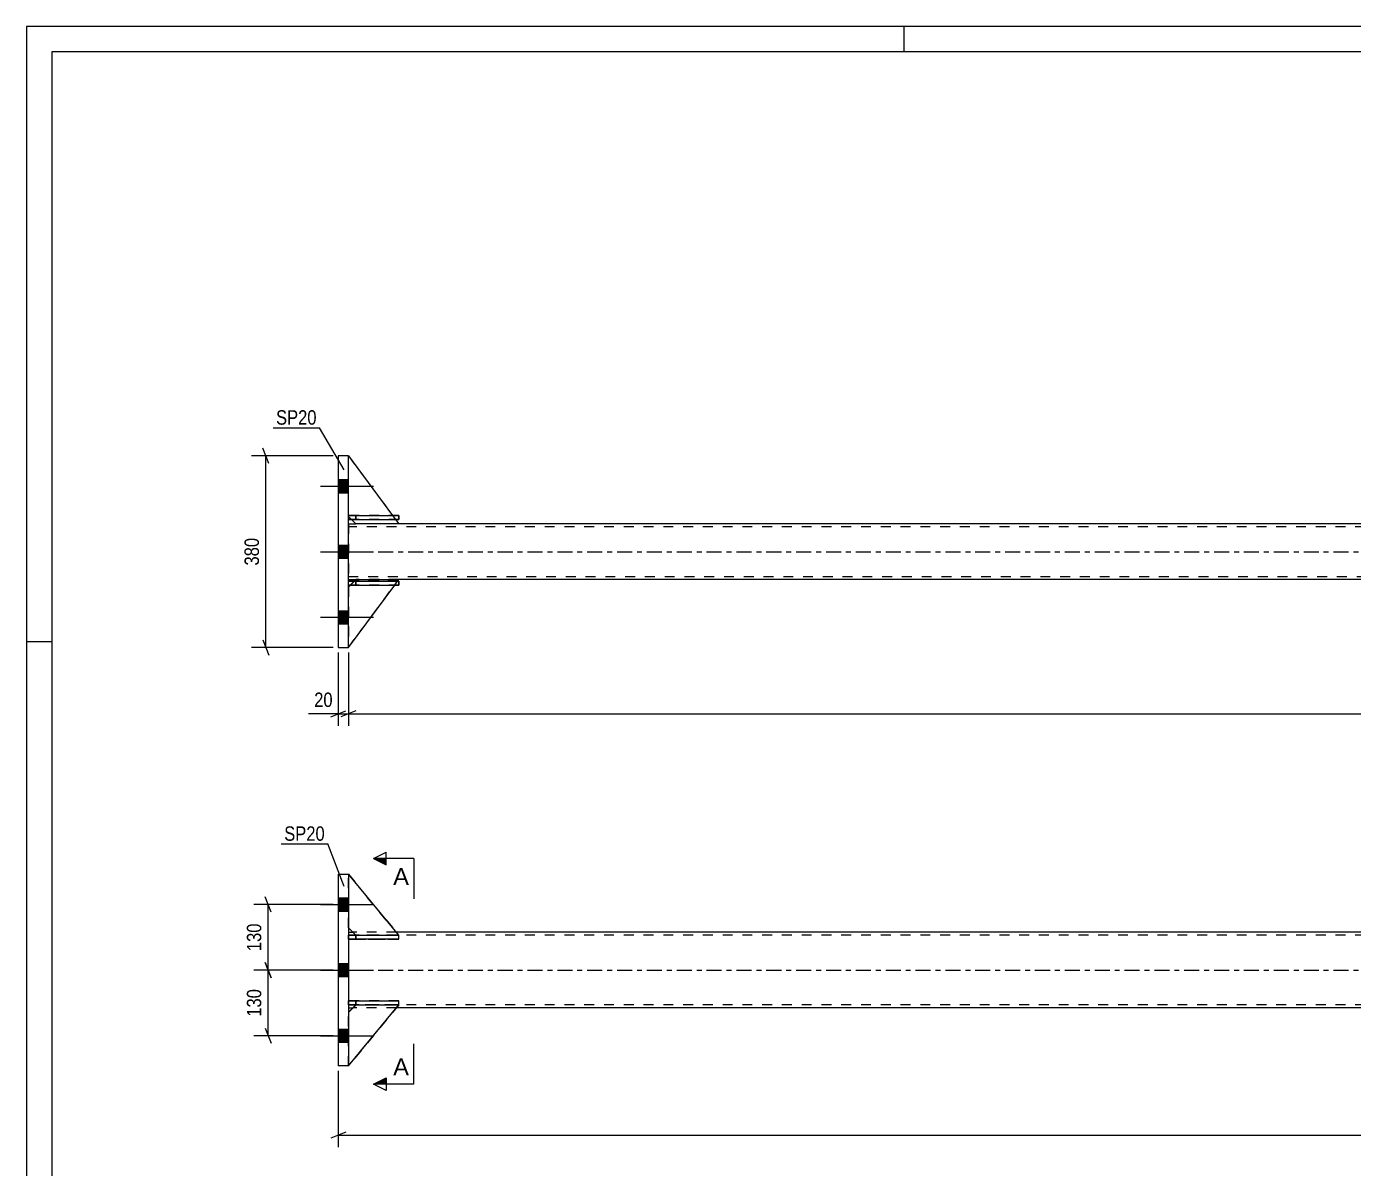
# Model space of a CAD drawing. Header units: millimetres. Extents: x 0 to 594, y 0 to 420.
# Drawn here: x 0 to 263.1, y 193.6 to 420 of the extents above; entities that cross this region are included whole.
import ezdxf

# ---------------------------------------------------------------- set-up
doc = ezdxf.new("R2010")
doc.units = ezdxf.units.MM
doc.linetypes.add('DXK_LINE_DOT2', pattern=[3.9198, 1.9599, -1.9599])
doc.linetypes.add('DXK_LINE_DOT3', pattern=[5.9187, 2.979, -0.9799, 0.9799, -0.9799])
doc.styles.add('Arial', font='ARIAL.TTF', dxfattribs={"height": 0.2})
doc.styles.add('Arial Narrow', font='ARIALN.TTF', dxfattribs={"height": 0.2})

# ---------------------------------------------------------------- blocks, each defined once
blk = doc.blocks.new('Unknown-580568641-1163')
at = {"color": 5, "linetype": 'Continuous'}
for p, q in [((594, 420), (0, 420)), ((0, 420), (0, 0)), ((174, 415), (174, 420)), ((589, 415), (5, 415)), ((5, 415), (5, 5)), ((5, 298), (0, 298))]:
    blk.add_line(p, q, dxfattribs=at)
blk = doc.blocks.new('Part-580568641-1848 - 1836')
at = {"color": 2, "linetype": 'Continuous'}
for p, q in [((63.81, 239.86), (73.81, 239.86)), ((63.81, 239.86), (63.81, 239.86)), ((63.81, 239.86), (63.81, 239.06)), ((73.81, 239.06), (73.81, 239.86)), ((73.81, 239.06), (63.81, 239.06)), ((63.81, 239.06), (63.81, 239.06))]:
    blk.add_line(p, q, dxfattribs=at)
at = {"color": 7, "linetype": 'DXK_LINE_DOT2'}
for p, q in [((63.81, 239.06), (63.81, 239.86)), ((65.31, 239.86), (63.81, 239.86)), ((73.81, 239.86), (65.31, 239.86)), ((65.31, 239.86), (65.31, 239.06)), ((65.31, 239.06), (63.81, 239.06)), ((65.31, 239.06), (73.81, 239.06))]:
    blk.add_line(p, q, dxfattribs=at)
blk = doc.blocks.new('Part-580568641-1904 - 1836')
at = {"color": 2, "linetype": 'Continuous'}
for p, q in [((73.81, 239.87), (63.81, 251.96)), ((65.31, 239.87), (63.81, 241.37)), ((65.31, 239.87), (65.31, 239.87)), ((65.31, 239.87), (73.81, 239.87)), ((73.81, 239.87), (73.81, 239.87))]:
    blk.add_line(p, q, dxfattribs=at)
at = {"color": 7, "linetype": 'DXK_LINE_DOT2'}
for p, q in [((63.81, 241.37), (63.81, 251.96)), ((63.81, 251.96), (73.81, 239.87)), ((65.31, 239.87), (63.81, 241.37)), ((73.81, 239.87), (65.31, 239.87))]:
    blk.add_line(p, q, dxfattribs=at)
blk = doc.blocks.new('Bolt-580568641-1841 - 1836')
at = {"linetype": 'Continuous'}
for points in [[(61.81, 247.26), (61.81, 244.66), (63.81, 244.66), (63.81, 247.26)], [(61.81, 247.26), (61.81, 244.66), (63.81, 244.66), (63.81, 247.26)], [(61.81, 247.26), (61.81, 244.66), (63.81, 244.66), (63.81, 247.26)], [(61.81, 234.26), (61.81, 231.66), (63.81, 231.66), (63.81, 234.26)], [(61.81, 234.26), (61.81, 231.66), (63.81, 231.66), (63.81, 234.26)], [(61.81, 221.26), (61.81, 218.66), (63.81, 218.66), (63.81, 221.26)], [(61.81, 221.26), (61.81, 218.66), (63.81, 218.66), (63.81, 221.26)], [(61.81, 221.26), (61.81, 218.66), (63.81, 218.66), (63.81, 221.26)]]:
    blk.add_hatch(color=1, dxfattribs=at).paths.add_polyline_path(points)
at = {"color": 1, "linetype": 'Continuous'}
for p, q in [((58.31, 245.96), (68.81, 245.96)), ((58.31, 245.96), (68.81, 245.96)), ((58.31, 245.96), (68.81, 245.96)), ((61.81, 247.26), (63.81, 247.26)), ((61.81, 247.26), (63.81, 247.26)), ((61.81, 247.26), (63.81, 247.26)), ((61.81, 244.66), (63.81, 244.66)), ((61.81, 244.66), (63.81, 244.66)), ((61.81, 244.66), (63.81, 244.66)), ((61.81, 234.26), (63.81, 234.26)), ((61.81, 234.26), (63.81, 234.26)), ((58.31, 232.96), (68.81, 232.96)), ((58.31, 232.96), (68.81, 232.96)), ((61.81, 231.66), (63.81, 231.66)), ((61.81, 231.66), (63.81, 231.66)), ((61.81, 221.26), (63.81, 221.26)), ((61.81, 221.26), (63.81, 221.26)), ((61.81, 221.26), (63.81, 221.26)), ((58.31, 219.96), (68.81, 219.96)), ((58.31, 219.96), (68.81, 219.96)), ((58.31, 219.96), (68.81, 219.96)), ((61.81, 218.66), (63.81, 218.66)), ((61.81, 218.66), (63.81, 218.66)), ((61.81, 218.66), (63.81, 218.66))]:
    blk.add_line(p, q, dxfattribs=at)
blk = doc.blocks.new('Part-580568641-1853 - 1836')
at = {"color": 2, "linetype": 'Continuous'}
for p, q in [((61.81, 251.96), (63.81, 251.96)), ((61.81, 251.96), (61.81, 213.96)), ((63.81, 251.96), (63.81, 213.96)), ((63.81, 213.96), (61.81, 213.96))]:
    blk.add_line(p, q, dxfattribs=at)
blk = doc.blocks.new('Part-580568641-1871 - 1836')
at = {"color": 7, "linetype": 'DXK_LINE_DOT2'}
for p, q in [((63.81, 241.37), (63.81, 251.96)), ((63.81, 251.96), (73.81, 239.87)), ((73.81, 239.87), (63.81, 251.96)), ((65.31, 239.87), (63.81, 241.37)), ((63.81, 241.37), (65.31, 239.87)), ((73.81, 239.87), (65.31, 239.87)), ((65.31, 239.87), (65.31, 239.87)), ((65.31, 239.87), (73.81, 239.87)), ((73.81, 239.87), (73.81, 239.87))]:
    blk.add_line(p, q, dxfattribs=at)
blk = doc.blocks.new('Part-580568641-1874 - 1836')
at = {"color": 2, "linetype": 'Continuous'}
for p, q in [((63.81, 213.96), (73.81, 226.07)), ((63.81, 224.57), (65.3, 226.06)), ((73.81, 226.07), (72.99, 226.07)), ((73.81, 226.07), (73.81, 226.07)), ((63.81, 213.96), (63.81, 213.96)), ((63.81, 213.96), (63.81, 213.96))]:
    blk.add_line(p, q, dxfattribs=at)
at = {"color": 7, "linetype": 'DXK_LINE_DOT2'}
for p, q in [((63.81, 224.57), (65.31, 226.07)), ((63.81, 213.96), (73.81, 226.07)), ((63.81, 213.96), (63.81, 224.57)), ((65.3, 226.06), (65.31, 226.07)), ((72.99, 226.07), (65.31, 226.07)), ((65.31, 226.07), (65.31, 226.07)), ((65.31, 226.07), (73.81, 226.07))]:
    blk.add_line(p, q, dxfattribs=at)
blk = doc.blocks.new('Part-580568641-1877 - 1836')
at = {"color": 7, "linetype": 'DXK_LINE_DOT2'}
for p, q in [((65.31, 226.07), (63.81, 224.57)), ((63.81, 213.96), (73.81, 226.07)), ((63.81, 224.57), (65.31, 226.07)), ((73.81, 226.07), (63.81, 213.96)), ((63.81, 224.57), (63.81, 213.96)), ((73.81, 226.07), (65.31, 226.07)), ((65.31, 226.07), (65.31, 226.07)), ((65.31, 226.07), (73.81, 226.07)), ((73.81, 226.07), (73.81, 226.07))]:
    blk.add_line(p, q, dxfattribs=at)
blk = doc.blocks.new('Part-580568641-1880 - 1836')
at = {"color": 2, "linetype": 'Continuous'}
for p, q in [((63.81, 226.86), (73.81, 226.86)), ((63.81, 226.86), (63.81, 226.86)), ((63.81, 226.86), (63.81, 226.06)), ((73.81, 226.06), (73.81, 226.86)), ((63.81, 226.06), (72.99, 226.06)), ((63.81, 226.06), (63.81, 226.06)), ((73.81, 226.06), (73.81, 226.06))]:
    blk.add_line(p, q, dxfattribs=at)
at = {"color": 7, "linetype": 'DXK_LINE_DOT2'}
for p, q in [((63.81, 226.06), (63.81, 226.86)), ((65.31, 226.86), (63.81, 226.86)), ((73.81, 226.86), (65.31, 226.86)), ((65.31, 226.86), (65.31, 226.06)), ((65.31, 226.06), (63.81, 226.06)), ((73.81, 226.06), (65.31, 226.06)), ((72.99, 226.06), (73.81, 226.06)), ((73.81, 226.06), (73.81, 226.06))]:
    blk.add_line(p, q, dxfattribs=at)
blk = doc.blocks.new('Part-580568641-1883 - 1836')
at = {"color": 7, "linetype": 'DXK_LINE_DOT2'}
for p, q in [((63.81, 239.86), (63.81, 239.06)), ((65.31, 239.86), (63.81, 239.86)), ((73.81, 239.86), (63.81, 239.86)), ((65.31, 239.06), (65.31, 239.86)), ((65.31, 239.86), (73.81, 239.86)), ((73.81, 239.06), (73.81, 239.86)), ((63.81, 239.06), (73.81, 239.06)), ((73.81, 239.06), (63.81, 239.06))]:
    blk.add_line(p, q, dxfattribs=at)
blk = doc.blocks.new('Part-580568641-1886 - 1836')
at = {"color": 7, "linetype": 'DXK_LINE_DOT2'}
for p, q in [((63.81, 226.06), (63.81, 226.86)), ((65.31, 226.86), (63.81, 226.86)), ((73.81, 226.86), (63.81, 226.86)), ((65.31, 226.06), (65.31, 226.86)), ((65.31, 226.86), (73.81, 226.86)), ((73.81, 226.06), (73.81, 226.86)), ((63.81, 226.06), (73.81, 226.06)), ((73.81, 226.06), (63.81, 226.06))]:
    blk.add_line(p, q, dxfattribs=at)
blk = doc.blocks.new('Part-580568641-1891 - 1836')
at = {"color": 2, "linetype": 'Continuous'}
for p, q in [((63.81, 240.46), (64.72, 240.46)), ((285.01, 240.46), (73.32, 240.46)), ((63.81, 225.46), (64.71, 225.46)), ((285.01, 225.46), (73.31, 225.46))]:
    blk.add_line(p, q, dxfattribs=at)
at = {"color": 7, "linetype": 'DXK_LINE_DOT2'}
for p, q in [((63.81, 240.46), (63.81, 225.46)), ((285.01, 239.86), (63.81, 239.86)), ((73.32, 240.46), (64.72, 240.46)), ((285.01, 226.06), (63.81, 226.06)), ((73.31, 225.46), (64.71, 225.46))]:
    blk.add_line(p, q, dxfattribs=at)
at = {"color": 7, "linetype": 'DXK_LINE_DOT3'}
blk.add_line((63.81, 232.96), (285.01, 232.96), dxfattribs=at)
blk = doc.blocks.new('Part-580568641-2050 - 2023')
at = {"color": 2, "linetype": 'Continuous'}
for p, q in [((63.81, 334.9), (61.81, 334.9)), ((61.81, 334.9), (61.81, 296.9)), ((63.81, 296.9), (63.81, 334.9)), ((61.81, 296.9), (63.81, 296.9))]:
    blk.add_line(p, q, dxfattribs=at)
blk = doc.blocks.new('Part-580568641-2029 - 2023')
at = {"color": 2, "linetype": 'Continuous'}
for p, q in [((63.81, 323.09), (63.81, 323.09)), ((63.81, 323.09), (73.81, 323.09)), ((63.81, 323.09), (63.81, 322.29)), ((63.81, 322.29), (73.81, 322.29)), ((73.81, 323.09), (73.81, 322.29))]:
    blk.add_line(p, q, dxfattribs=at)
at = {"color": 7, "linetype": 'DXK_LINE_DOT2'}
for p, q in [((65.31, 323.09), (63.81, 323.09)), ((63.81, 323.09), (63.81, 323.09)), ((63.81, 322.29), (65.31, 322.29)), ((63.81, 322.29), (63.81, 322.29)), ((73.81, 323.09), (65.31, 323.09)), ((65.31, 323.09), (65.31, 322.29)), ((65.31, 322.29), (73.81, 322.29))]:
    blk.add_line(p, q, dxfattribs=at)
blk = doc.blocks.new('Part-580568641-2030 - 2023')
at = {"color": 7, "linetype": 'DXK_LINE_DOT2'}
for p, q in [((63.81, 309.29), (63.81, 310.09)), ((63.81, 310.09), (65.31, 310.09)), ((73.58, 310.09), (63.81, 310.09)), ((65.31, 309.29), (63.81, 309.29)), ((63.81, 309.29), (63.81, 309.29)), ((63.81, 309.29), (73.81, 309.29)), ((65.31, 309.29), (65.31, 310.09)), ((65.31, 310.09), (73.81, 310.09)), ((73.81, 309.29), (65.31, 309.29)), ((73.81, 309.29), (73.81, 310.09))]:
    blk.add_line(p, q, dxfattribs=at)
blk = doc.blocks.new('Part-580568641-2031 - 2023')
at = {"color": 7, "linetype": 'DXK_LINE_DOT2'}
for p, q in [((63.81, 322.29), (63.81, 323.09)), ((63.81, 323.09), (65.31, 323.09)), ((63.81, 323.09), (73.81, 323.09)), ((65.31, 322.29), (63.81, 322.29)), ((63.81, 322.29), (63.81, 322.29)), ((63.81, 322.29), (73.81, 322.29)), ((65.31, 322.29), (65.31, 323.09)), ((65.31, 323.09), (73.81, 323.09)), ((73.81, 322.29), (65.31, 322.29)), ((73.81, 322.29), (73.81, 323.09))]:
    blk.add_line(p, q, dxfattribs=at)
blk = doc.blocks.new('Part-580568641-2032 - 2023')
at = {"color": 7, "linetype": 'DXK_LINE_DOT2'}
for p, q in [((63.81, 296.9), (73.81, 310.4)), ((65.31, 310.4), (63.81, 308.9)), ((65.31, 310.4), (63.81, 308.9)), ((63.81, 308.9), (63.81, 308.9)), ((63.81, 308.9), (63.81, 296.9)), ((73.81, 310.4), (65.31, 310.4)), ((65.31, 310.4), (65.31, 310.4)), ((73.81, 310.4), (65.31, 310.4))]:
    blk.add_line(p, q, dxfattribs=at)
blk = doc.blocks.new('Part-580568641-2033 - 2023')
at = {"color": 2, "linetype": 'Continuous'}
for p, q in [((63.81, 334.9), (72.57, 323.09)), ((64.43, 322.29), (65.31, 321.4)), ((73.81, 321.4), (65.31, 321.4)), ((73.16, 322.29), (73.81, 321.4))]:
    blk.add_line(p, q, dxfattribs=at)
at = {"color": 7, "linetype": 'DXK_LINE_DOT2'}
for p, q in [((63.81, 334.9), (63.81, 334.9)), ((63.81, 322.9), (63.81, 334.9)), ((63.81, 334.9), (63.81, 334.9)), ((64.43, 322.29), (63.81, 322.9)), ((72.57, 323.09), (73.16, 322.29))]:
    blk.add_line(p, q, dxfattribs=at)
blk = doc.blocks.new('Part-580568641-2034 - 2023')
at = {"color": 7, "linetype": 'DXK_LINE_DOT2'}
for p, q in [((63.81, 334.9), (73.81, 321.4)), ((63.81, 322.9), (63.81, 334.9)), ((65.31, 321.4), (63.81, 322.9)), ((73.81, 321.4), (65.31, 321.4))]:
    blk.add_line(p, q, dxfattribs=at)
blk = doc.blocks.new('Part-580568641-2039 - 2023')
at = {"color": 2, "linetype": 'Continuous'}
for p, q in [((63.81, 321.4), (65.31, 321.4)), ((285.01, 321.4), (73.81, 321.4)), ((63.81, 310.4), (65.31, 310.4)), ((285.01, 310.4), (73.81, 310.4))]:
    blk.add_line(p, q, dxfattribs=at)
at = {"color": 7, "linetype": 'DXK_LINE_DOT2'}
for p, q in [((63.81, 321.4), (63.81, 310.4)), ((73.81, 321.4), (65.31, 321.4)), ((285.01, 320.8), (63.81, 320.8)), ((63.81, 311), (285.01, 311)), ((73.81, 310.4), (65.31, 310.4))]:
    blk.add_line(p, q, dxfattribs=at)
at = {"color": 7, "linetype": 'DXK_LINE_DOT3'}
blk.add_line((63.81, 315.9), (285.01, 315.9), dxfattribs=at)
blk = doc.blocks.new('Part-580568641-2051 - 2023')
at = {"color": 7, "linetype": 'DXK_LINE_DOT2'}
for p, q in [((65.31, 310.4), (63.81, 308.9)), ((63.81, 308.9), (63.81, 308.9)), ((63.81, 296.9), (63.81, 308.9)), ((64.2, 309.29), (65, 310.09)), ((65.31, 310.4), (73.81, 310.4)), ((72.99, 309.29), (73.58, 310.09)), ((73.58, 310.09), (73.58, 310.09)), ((63.81, 296.9), (63.81, 296.9)), ((63.81, 296.9), (63.81, 296.9))]:
    blk.add_line(p, q, dxfattribs=at)
at = {"color": 2, "linetype": 'Continuous'}
for p, q in [((63.81, 296.9), (72.99, 309.29)), ((63.81, 308.9), (64.2, 309.29)), ((65, 310.09), (65.31, 310.4)), ((65.31, 310.4), (73.81, 310.4)), ((65.31, 310.4), (65.31, 310.4)), ((73.58, 310.09), (73.81, 310.4))]:
    blk.add_line(p, q, dxfattribs=at)
blk = doc.blocks.new('Bolt-580568641-2054 - 2023')
at = {"linetype": 'Continuous'}
for points in [[(63.81, 327.6), (63.81, 330.2), (61.81, 330.2), (61.81, 327.6)], [(63.81, 327.6), (63.81, 330.2), (61.81, 330.2), (61.81, 327.6)], [(63.81, 327.6), (63.81, 330.2), (61.81, 330.2), (61.81, 327.6)], [(63.81, 314.6), (63.81, 317.2), (61.81, 317.2), (61.81, 314.6)], [(63.81, 314.6), (63.81, 317.2), (61.81, 317.2), (61.81, 314.6)], [(63.81, 301.6), (63.81, 304.2), (61.81, 304.2), (61.81, 301.6)], [(63.81, 301.6), (63.81, 304.2), (61.81, 304.2), (61.81, 301.6)], [(63.81, 301.6), (63.81, 304.2), (61.81, 304.2), (61.81, 301.6)]]:
    blk.add_hatch(color=1, dxfattribs=at).paths.add_polyline_path(points)
at = {"color": 1, "linetype": 'Continuous'}
for p, q in [((58.31, 328.9), (68.81, 328.9)), ((58.31, 328.9), (68.81, 328.9)), ((58.31, 328.9), (68.81, 328.9)), ((61.81, 330.2), (63.81, 330.2)), ((61.81, 330.2), (63.81, 330.2)), ((61.81, 330.2), (63.81, 330.2)), ((61.81, 327.6), (63.81, 327.6)), ((61.81, 327.6), (63.81, 327.6)), ((61.81, 327.6), (63.81, 327.6)), ((58.31, 315.9), (68.81, 315.9)), ((58.31, 315.9), (68.81, 315.9)), ((61.81, 317.2), (63.81, 317.2)), ((61.81, 317.2), (63.81, 317.2)), ((61.81, 314.6), (63.81, 314.6)), ((61.81, 314.6), (63.81, 314.6)), ((58.31, 302.9), (68.81, 302.9)), ((58.31, 302.9), (68.81, 302.9)), ((58.31, 302.9), (68.81, 302.9)), ((61.81, 304.2), (63.81, 304.2)), ((61.81, 304.2), (63.81, 304.2)), ((61.81, 304.2), (63.81, 304.2)), ((61.81, 301.6), (63.81, 301.6)), ((61.81, 301.6), (63.81, 301.6)), ((61.81, 301.6), (63.81, 301.6))]:
    blk.add_line(p, q, dxfattribs=at)
blk = doc.blocks.new('Part-580568641-2063 - 2023')
at = {"color": 2, "linetype": 'Continuous'}
for p, q in [((63.81, 310.09), (63.81, 310.09)), ((63.81, 310.09), (73.81, 310.09)), ((63.81, 309.29), (63.81, 310.09)), ((63.81, 309.29), (73.81, 309.29)), ((73.81, 310.09), (73.81, 309.29))]:
    blk.add_line(p, q, dxfattribs=at)
at = {"color": 7, "linetype": 'DXK_LINE_DOT2'}
for p, q in [((65.31, 310.09), (63.81, 310.09)), ((63.81, 310.09), (63.81, 310.09)), ((63.81, 309.29), (63.81, 309.29)), ((63.81, 309.29), (65.31, 309.29)), ((63.81, 309.29), (63.81, 309.29)), ((73.81, 310.09), (65.31, 310.09)), ((65.31, 310.09), (65.31, 309.29)), ((65.31, 309.29), (73.81, 309.29))]:
    blk.add_line(p, q, dxfattribs=at)
blk = doc.blocks.new('StraightDimension-580568641-1940 - 1836')
at = {"color": 7, "linetype": 'Continuous'}
for p, q in [((48.49, 231.46), (47.29, 234.46)), ((60.81, 232.96), (45.04, 232.96)), ((47.89, 219.96), (47.89, 232.96)), ((47.29, 221.46), (48.49, 218.46)), ((60.81, 219.96), (45.04, 219.96))]:
    blk.add_line(p, q, dxfattribs=at)
at = {"color": 0}
blk.add_wipeout([(47.14, 229.8), (42.94, 229.8), (42.94, 223.12), (47.14, 223.12)], dxfattribs=at)
at = {"color": 3, "style": 'Arial Narrow'}
blk.add_text('130', height=2.863, rotation=90.0002, dxfattribs=at).set_placement((46.54, 223.72))
blk = doc.blocks.new('StraightDimension-580568641-1953 - 1836')
at = {"color": 7, "linetype": 'Continuous'}
for p, q in [((48.49, 244.46), (47.29, 247.46)), ((60.81, 245.96), (45.04, 245.96)), ((47.89, 232.96), (47.89, 245.96)), ((47.29, 234.46), (48.49, 231.46)), ((60.81, 232.96), (45.04, 232.96))]:
    blk.add_line(p, q, dxfattribs=at)
at = {"color": 0}
blk.add_wipeout([(47.14, 242.8), (42.94, 242.8), (42.94, 236.12), (47.14, 236.12)], dxfattribs=at)
at = {"color": 3, "style": 'Arial Narrow'}
blk.add_text('130', height=2.863, rotation=90.0002, dxfattribs=at).set_placement((46.54, 236.72))
blk = doc.blocks.new('StraightDimension-580568641-1967 - 1836')
at = {"color": 7, "linetype": 'Continuous'}
for p, q in [((61.81, 212.96), (61.81, 197.84)), ((63.31, 200.84), (60.31, 199.64)), ((61.81, 200.24), (508.31, 200.24))]:
    blk.add_line(p, q, dxfattribs=at)
blk = doc.blocks.new('StraightDimension-580568641-2066 - 2023')
at = {"color": 7, "linetype": 'Continuous'}
for p, q in [((60.81, 334.9), (44.58, 334.9)), ((48.03, 333.4), (46.83, 336.4)), ((47.43, 296.9), (47.43, 334.9)), ((46.83, 298.4), (48.03, 295.4)), ((60.81, 296.9), (44.58, 296.9))]:
    blk.add_line(p, q, dxfattribs=at)
at = {"color": 0}
blk.add_wipeout([(46.68, 319.25), (42.48, 319.25), (42.48, 312.56), (46.68, 312.56)], dxfattribs=at)
at = {"color": 3, "style": 'Arial Narrow'}
blk.add_text('380', height=2.863, rotation=90.0002, dxfattribs=at).set_placement((46.08, 313.16))
blk = doc.blocks.new('StraightDimension-580568641-2077 - 2023')
at = {"color": 7, "linetype": 'Continuous'}
for p, q in [((61.81, 295.9), (61.81, 281.37)), ((63.81, 295.9), (63.81, 281.37)), ((60.31, 283.17), (63.31, 284.37)), ((65.31, 284.37), (62.31, 283.17)), ((61.81, 283.77), (63.81, 283.77))]:
    blk.add_line(p, q, dxfattribs=at)
at = {"color": 0}
blk.add_wipeout([(61.29, 284.52), (61.29, 288.72), (56.43, 288.72), (56.43, 284.52)], dxfattribs=at)
at = {"color": 7, "linetype": 'Continuous'}
blk.add_line((61.81, 283.77), (55.91, 283.77), dxfattribs=at)
blk.add_line((61.81, 283.77), (55.91, 283.77), dxfattribs=at)
at = {"color": 3, "style": 'Arial Narrow'}
blk.add_text('20', height=2.863, dxfattribs=at).set_placement((57.03, 285.12))
blk = doc.blocks.new('StraightDimension-580568641-2093 - 2023')
at = {"color": 7, "linetype": 'Continuous'}
for p, q in [((63.81, 295.9), (63.81, 281.37)), ((65.31, 284.37), (62.31, 283.17)), ((63.81, 283.77), (506.31, 283.77))]:
    blk.add_line(p, q, dxfattribs=at)
blk = doc.blocks.new('Mark-580568641-1849 - 1836')
at = {"color": 0}
blk.add_wipeout([(59.13, 258.59), (59.13, 261.59), (51.09, 261.59), (51.09, 258.59)], dxfattribs=at)
blk.add_wipeout([(59.13, 258.59), (59.13, 261.59), (51.09, 261.59), (51.09, 258.59)], dxfattribs=at)
at = {"color": 30, "linetype": 'Continuous'}
for p in [(50.49, 257.99), (62.95, 249.51)]:
    blk.add_line(p, (59.73, 257.99), dxfattribs=at)
at = {"color": 3, "style": 'Arial Narrow'}
blk.add_text('SP20', height=2.863, dxfattribs=at).set_placement((51.09, 258.59))
blk = doc.blocks.new('SectionMark-580568641-1998 - 1836')
at = {"linetype": 'Continuous'}
for points in [[(71.31, 255.1), (71.31, 253.85), (68.81, 255.1)], [(71.31, 211.61), (71.31, 210.36), (68.81, 210.36)]]:
    blk.add_hatch(color=6, dxfattribs=at).paths.add_polyline_path(points)
at = {"color": 6, "linetype": 'Continuous'}
for p, q in [((68.81, 255.1), (71.31, 256.35)), ((71.31, 253.85), (71.31, 256.35)), ((76.81, 255.1), (68.81, 255.1)), ((68.81, 255.1), (71.31, 253.85)), ((68.81, 210.36), (71.31, 211.61)), ((71.31, 211.61), (71.31, 209.11)), ((76.81, 210.36), (68.81, 210.36)), ((71.31, 209.11), (68.81, 210.36))]:
    blk.add_line(p, q, dxfattribs=at)
at = {"color": 0, "linetype": 'Continuous'}
for points in [[(75.81, 249.85), (75.81, 253.35), (72.7, 253.35), (72.7, 249.85)], [(75.81, 212.11), (75.81, 215.61), (72.7, 215.61), (72.7, 212.11)]]:
    blk.add_wipeout(points, dxfattribs=at)
at = {"color": 6, "linetype": 'Continuous'}
for p, q in [((76.81, 255.1), (76.81, 247.1)), ((76.81, 210.36), (76.81, 218.36))]:
    blk.add_line(p, q, dxfattribs=at)
at = {"color": 3, "linetype": 'Continuous', "style": 'Arial'}
for p in [(72.7, 249.85), (72.7, 212.11)]:
    blk.add_text('A', height=3.34, dxfattribs=at).set_placement(p)
blk = doc.blocks.new('Mark-580568641-2046 - 2023')
at = {"color": 0}
blk.add_wipeout([(57.51, 341.08), (57.51, 344.08), (49.47, 344.08), (49.47, 341.08)], dxfattribs=at)
blk.add_wipeout([(57.51, 341.08), (57.51, 344.08), (49.47, 344.08), (49.47, 341.08)], dxfattribs=at)
at = {"color": 30, "linetype": 'Continuous'}
for p in [(48.87, 340.48), (62.95, 332.12)]:
    blk.add_line(p, (58.11, 340.48), dxfattribs=at)
at = {"color": 3, "style": 'Arial Narrow'}
blk.add_text('SP20', height=2.863, dxfattribs=at).set_placement((49.47, 341.08))

msp = doc.modelspace()

# ---------------------------------------------------------------- block references
for name in ['Unknown-580568641-1163', 'Part-580568641-2050 - 2023', 'Part-580568641-2033 - 2023', 'Part-580568641-2034 - 2023', 'Bolt-580568641-2054 - 2023', 'Part-580568641-2029 - 2023', 'Part-580568641-2031 - 2023', 'Part-580568641-2039 - 2023', 'Part-580568641-2032 - 2023', 'Part-580568641-2051 - 2023', 'Part-580568641-2030 - 2023', 'Part-580568641-2063 - 2023', 'Part-580568641-1853 - 1836', 'Part-580568641-1904 - 1836', 'Part-580568641-1871 - 1836', 'Bolt-580568641-1841 - 1836', 'Part-580568641-1891 - 1836', 'Part-580568641-1848 - 1836', 'Part-580568641-1883 - 1836', 'Part-580568641-1880 - 1836', 'Part-580568641-1886 - 1836', 'Part-580568641-1874 - 1836', 'Part-580568641-1877 - 1836']:
    msp.add_blockref(name, (0, 0))

# ---------------------------------------------------------------- next in the draw order: block references
for name in ['StraightDimension-580568641-2066 - 2023', 'Mark-580568641-1849 - 1836', 'StraightDimension-580568641-1940 - 1836', 'StraightDimension-580568641-1967 - 1836']:
    msp.add_blockref(name, (0, 0))

# ---------------------------------------------------------------- next in the draw order: block references
for name in ['Mark-580568641-2046 - 2023', 'StraightDimension-580568641-2077 - 2023', 'SectionMark-580568641-1998 - 1836', 'StraightDimension-580568641-1953 - 1836']:
    msp.add_blockref(name, (0, 0))

# ---------------------------------------------------------------- next in the draw order: block references
msp.add_blockref('StraightDimension-580568641-2093 - 2023', (0, 0))

doc.saveas('drawing.dxf')
